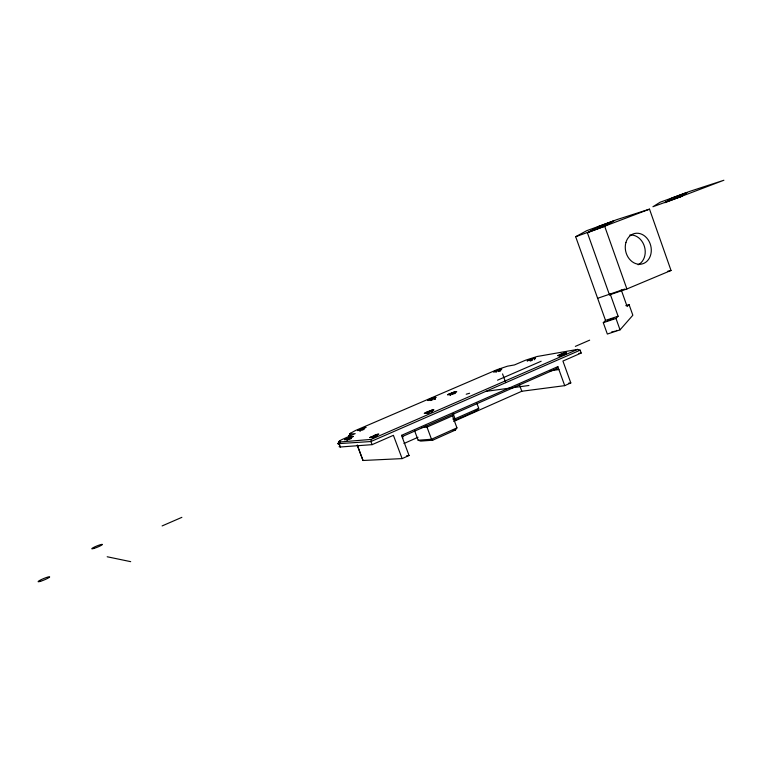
<?xml version="1.0" encoding="UTF-8"?>
<svg xmlns="http://www.w3.org/2000/svg" width="762" height="762" viewBox="0 0 762 762"><rect width="100%" height="100%" fill="white"/><g stroke="black" fill="none" stroke-linecap="round" stroke-linejoin="round"><path stroke-width="1.14" d="M402.679 438.426L402.793 436.331L401.526 435.35L557.851 366.636L564.718 385.648L570.805 382.924L562.918 361.055L581.187 353.054L580.158 350.168L577.606 349.396L537.115 356.502L525.637 360.178L514.493 364.922L507.406 366.208L496.957 369.703L355.425 430.53L350.53 433.235L349.063 435.969L350.082 434.102L355.197 433.616L341.043 439.988L339.09 441.427L338.061 443.684L370.932 441.531L580.158 350.168M564.204 354.74L564.328 352.92C574.786 351.215 545.154 359.902 564.328 352.92M577.606 349.396L371.094 439.407L370.932 441.531L372.104 444.646L393.402 435.321L402.117 458.61L409.051 455.505L401.526 435.35M499.529 371.104L499.701 369.37L501.834 369.018L493.586 371.999L499.701 369.37M454.809 391.792C434.378 399.393 464.296 390.277 454.809 391.792L454.6 393.621L455.238 393.449M431.425 412.109L431.673 410.147L433.949 409.87L428.92 412.328L424.253 413.366L431.673 410.147M364.007 429.539L364.293 427.663L366.103 427.33L361.502 429.682L357.521 430.587L364.293 427.663M376.599 436.464L376.914 434.435L378.847 434.121L373.894 436.693L369.637 437.607L376.914 434.435M351.282 438.664L351.596 436.721L353.397 436.416L348.539 438.902L344.557 439.76L351.596 436.721M500.101 370.951L500.567 369.132M432.092 411.937L432.645 409.889M377.2 436.321L377.809 434.207M500.548 370.856L501.234 368.989M434.588 399.298L435.712 397.354L434.921 399.355M371.094 439.407L340.195 441.97L339.366 444.027L340.481 446.98L372.104 444.646M338.785 444.046L340.195 441.97M565.671 354.425L566.537 352.444M339.766 440.807L338.061 443.684M338.366 443.998L339.642 441.989M534.429 359.74L535.457 357.902L527.123 360.912L535.267 357.845M339.09 441.427L339.271 441.941M349.091 435.75L350.53 433.235M434.845 399.288L435.712 397.354M338.128 443.875L339.357 441.141M349.063 435.969L350.187 433.54M421.453 427.606L426.987 427.082L452.504 415.833L454.009 413.652M414.509 430.501L418.138 440.245L420.719 441.093L432.692 440.207L455.438 430.035L456.952 427.873L452.504 415.833M453.971 419.976L456.133 419.757L477.307 410.375L478.746 408.327L476.85 403.174M402.793 436.331L556.336 368.76L557.851 366.636M610.2 294.008L618.096 316.211L605.523 320.411L603.285 322.688L607.343 334.051L620.039 329.851L632.841 315.23L629.06 304.552L625.812 305.648M435.816 397.45C427.549 402.165 422.605 400.888 435.321 397.364M603.285 322.688L615.982 318.449L618.096 316.211M629.06 304.552L627.155 306.581L621.221 289.836M588.616 232.077L587.397 232.762L609.495 294.894L610.6 293.884M349.682 435.131L350.225 434.74M680.666 196.767L682.276 195.682L673.818 198.777L677.399 196.425L686.753 192.653M665.683 202.149L664.902 202.663L723.9 180.242L689.391 191.491L672.436 197.796M665.283 202.292L672.027 197.949M603.809 226.628L606.4 225.142L597.713 228.333L603.361 225.142L613.61 221.009M588.226 232.22L598.694 226.362M599.123 226.209L616.677 219.685L649.51 209.15L671.027 270.472L626.897 288.969L609.495 294.894M575.672 236.715L586.692 230.676L613.772 220.951L603.933 226.59L575.672 236.715L605.523 320.411M456.952 427.873L431.502 439.245L418.138 440.245M478.746 408.327L455.047 418.814L452.818 419.043M357.235 445.198L362.998 460.486L357.311 445.151M403.984 443.503L418.033 437.274M453.695 421.453L521.789 391.258L564.718 385.648M616.172 330.641L616.791 330.365M162.115 525.932L181.88 517.341M497.538 380.181L541.153 361.236M575.339 346.377L589.664 340.157M587.397 232.762L649.51 209.15M362.598 430.006L361.855 430.282L361.055 428.777M531.666 360.493L530.952 360.759L530.038 359.388M605.857 224.752C600.161 227.009 612.019 222.456 606.285 224.733M498.862 371.313L498.158 371.561L497.634 370.046M597.637 298.285L624.83 289.036M613.905 331.47L614.686 331.213M466.211 394.23L469.602 393.24M667.56 271.32L671.027 270.472M612.562 331.851L611.667 331.908M578.853 353.444L581.187 353.054M549.678 370.951L558.898 369.541L556.336 368.76M485.565 391.42L528.952 385.477M568.462 383.229L570.805 382.924M475.097 410.623L477.307 410.375M453.209 430.225L455.438 430.035M406.708 455.619L409.051 455.505M362.998 460.486L402.117 458.61M107.194 556.765L130.693 561.661M558.146 355.483L560.089 356.435M448.57 394.249L450.313 395.307M358.273 430.044L360.007 431.13M345.386 439.169L347.148 440.303M494.748 371.237L496.233 372.351M449.313 393.868L450.818 395.04M425.815 412.356L427.396 413.623M432.692 440.207L431.502 439.245L426.987 427.082L425.777 426.091M359.026 429.654L360.512 430.873M371.265 436.569L372.847 437.893M346.186 438.769L347.682 440.026M456.133 419.757L455.047 418.814L453.133 413.614M559.994 354.492L561.318 355.778M529.057 359.788L530.304 361.036M429.625 399.24L430.797 400.545L431.483 400.26L430.654 398.821M426.844 411.89L428.111 413.299L428.92 412.966L428.025 411.394M561.003 354.073L561.994 355.502L562.727 355.216L562.118 353.654M451.371 392.982L452.237 394.43L453.047 394.125L452.552 392.535M373.437 435.626L374.294 437.264M348.282 437.855L349.072 439.426L349.844 439.131L349.444 437.417M519.408 384.734L521.789 391.258M502.558 373.904L505.749 382.657M615.982 318.449L620.039 329.851M604.771 226.533L626.897 288.969M431.749 398.402L432.216 399.983M429.282 410.918L429.778 412.642M374.647 435.169L375.095 436.959M563.251 353.263L563.489 354.959M532.19 358.607L532.39 360.245M453.723 392.125L453.847 393.849M432.826 398.031L432.93 399.736M363.284 427.968L363.341 429.749M375.828 434.759L375.885 436.683M350.577 437.036L350.596 438.874M340.481 446.98A16.478 1.915 -20.8 0 1 339.576 446.027M629.755 235.077A15.583 12.773 75.8 0 1 644.528 246.802A15.583 12.773 75.8 0 1 638.118 264.785M613.601 318.487L607.638 320.592L613.601 318.487M686.895 192.595L680.79 196.729L652.91 206.74L660.178 202.206L686.895 192.595M94.24 548.345A5.772 0.667 -22.2 0 0 102.413 544.478A5.772 0.667 -22.2 0 0 94.545 546.983A5.772 0.667 -22.2 0 0 94.24 548.345M40.624 581.273A6.277 0.752 -22.6 0 0 49.673 576.958A6.277 0.752 -22.6 0 0 41.358 579.568A6.277 0.752 -22.6 0 0 40.624 581.273M625.907 242.516A15.688 12.83 75.8 0 0 640.947 264.185A15.688 12.83 75.8 0 0 647.976 239.544A15.688 12.83 75.8 0 0 625.907 242.516"/></g></svg>
